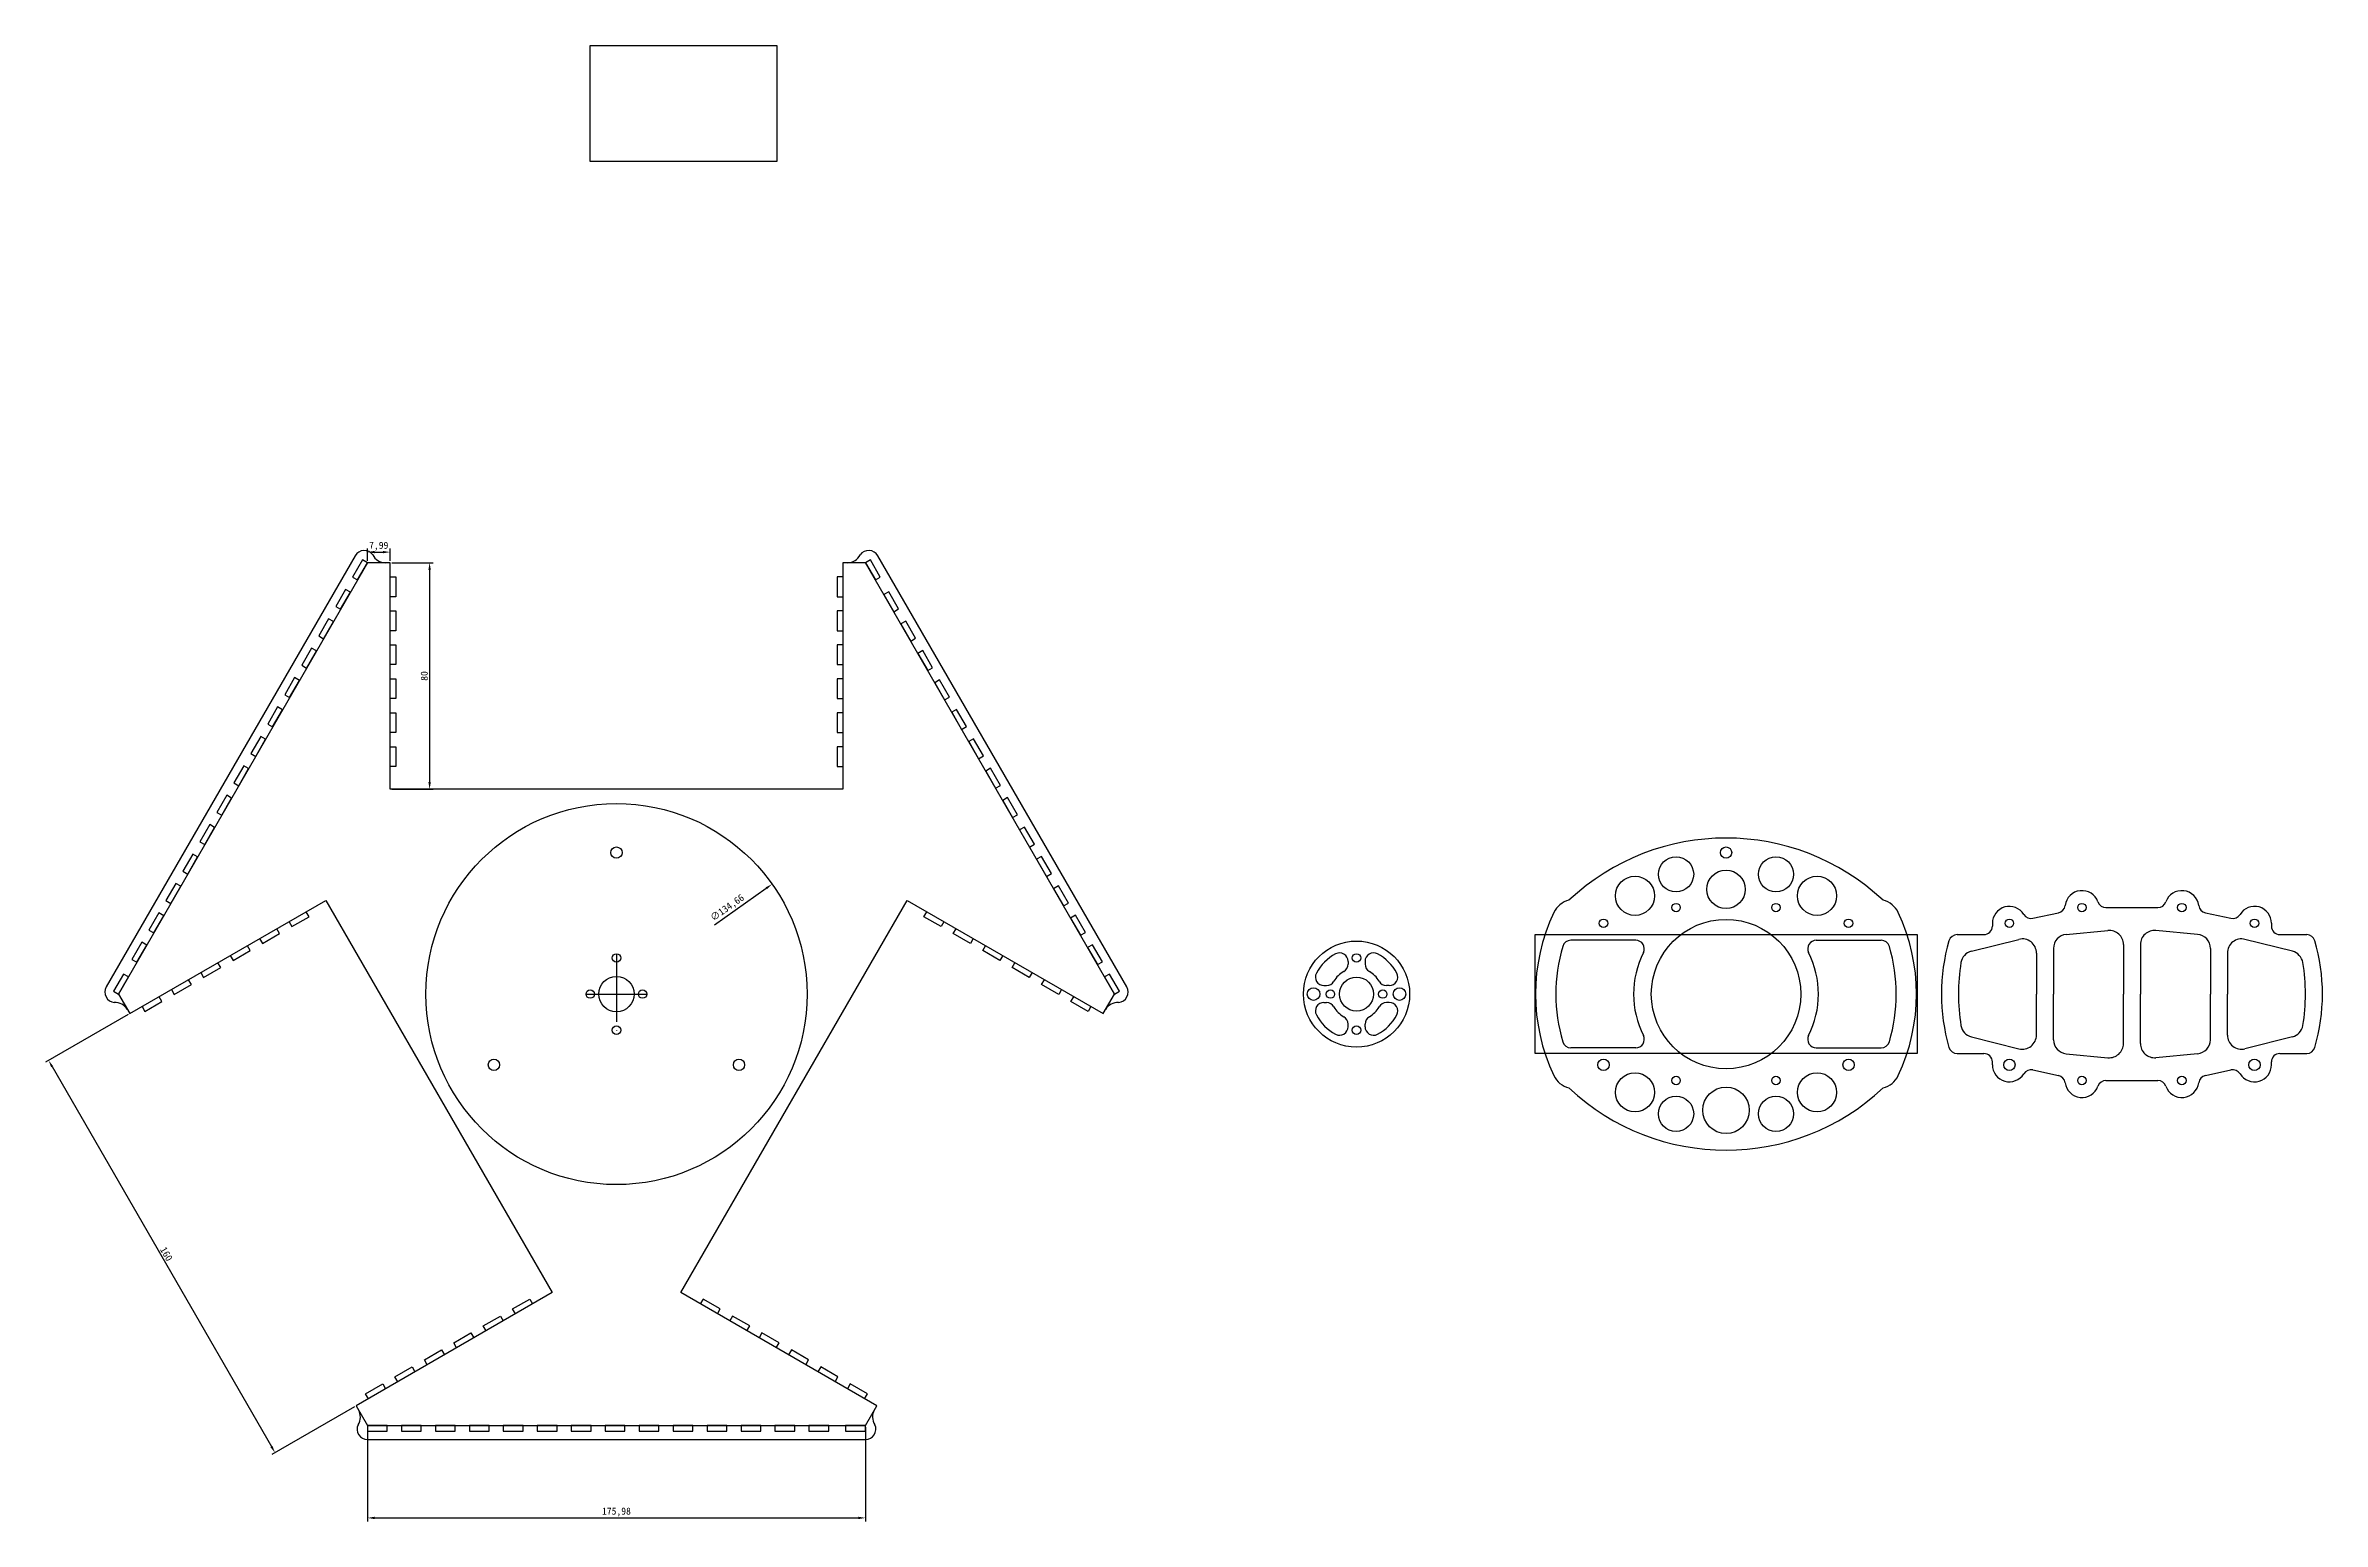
# Model space of a CAD drawing. Header units: millimetres. Extents: x 38 to 1497, y 26 to 1071.
# Drawn here: x 692 to 1497, y 549 to 1071 of the extents above; entities that cross this region are included whole.
import ezdxf

# ---------------------------------------------------------------- set-up
doc = ezdxf.new("R2010")
doc.units = ezdxf.units.MM
doc.linetypes.add('ACAD_ISO04W100', pattern=[30, 24, -3, 0, -3])
doc.layers.add('base_line', color=7, linetype='Continuous')
doc.layers.add('DIM', color=251, linetype='Continuous')
doc.layers.add('tooth', color=20, linetype='Continuous', plot=False)
doc.layers.add('xline', color=8, linetype='ACAD_ISO04W100', plot=False)
doc.styles.get("Standard").update_dxf_attribs({"font": ''})
doc.styles.get('Standard').set_extended_font_data('SimSun')
doc.dimstyles.new('ISO-25', dxfattribs={"dimtxt": 2.5, "dimasz": 2.5, "dimexe": 1.25, "dimexo": 0.625, "dimtad": 1, "dimtxsty": 'Standard', "dimcen": 2.5, "dimadec": 0, "dimazin": 0, "dimtfac": 1, "dimtmove": 0, "dimatfit": 3, "dimfxl": 1, "dimarcsym": 0})

# ---------------------------------------------------------------- blocks, each defined once
blk = doc.blocks.new('*D1')
at = {"layer": 'Defpoints', "color": 0, "transparency": 16777216}
for p in [(721.86, 728.46), (801.86, 589.89), (773.19, 573.33)]:
    blk.add_point(p, dxfattribs=at)
at = {"layer": 'DIM', "color": 0, "lineweight": -2, "transparency": 16777216}
for p, q in [((721.32, 728.14), (692.1, 711.27)), ((694.44, 709.73), (771.94, 575.5)), ((801.32, 589.58), (772.1, 572.71))]:
    blk.add_line(p, q, dxfattribs=at)
at = {"layer": 'DIM', "color": 0, "transparency": 16777216}
for points in [[(694.8, 709.94), (694.07, 709.53), (693.19, 711.9)], [(772.3, 575.71), (771.57, 575.29), (773.19, 573.33)]]:
    blk.add_solid(points, dxfattribs=at)
at = {"layer": 'DIM', "color": 0, "transparency": 16777216, "insert": (734.81, 643.55), "char_height": 2.5, "attachment_point": 5, "rotation": 300}
blk.add_mtext('160', dxfattribs=at)
blk = doc.blocks.new('*D9')
at = {"layer": 'Defpoints', "color": 0, "transparency": 16777216}
for p in [(948.84, 774.21), (838.84, 696.53)]:
    blk.add_point(p, dxfattribs=at)
at = {"layer": 'DIM', "color": 0, "lineweight": -2, "transparency": 16777216}
blk.add_line((928.51, 759.85), (946.8, 772.77), dxfattribs=at)
at = {"layer": 'DIM', "color": 0, "transparency": 16777216}
blk.add_solid([(946.56, 773.11), (947.04, 772.43), (948.84, 774.21)], dxfattribs=at)
at = {"layer": 'DIM', "color": 0, "transparency": 16777216, "insert": (933.12, 765.72), "char_height": 2.5, "attachment_point": 5, "rotation": 35.2298}
blk.add_mtext('∅134,66', dxfattribs=at)
blk = doc.blocks.new('*D11')
at = {"layer": 'Defpoints', "color": 0, "transparency": 16777216}
for p in [(805.86, 582.97), (981.83, 582.97), (981.83, 550.28)]:
    blk.add_point(p, dxfattribs=at)
at = {"layer": 'DIM', "color": 0, "lineweight": -2, "transparency": 16777216}
for p, q in [((805.86, 582.35), (805.86, 549.03)), ((981.83, 582.35), (981.83, 549.03)), ((808.36, 550.28), (979.33, 550.28))]:
    blk.add_line(p, q, dxfattribs=at)
at = {"layer": 'DIM', "color": 0, "transparency": 16777216}
for points in [[(808.36, 550.7), (808.36, 549.87), (805.86, 550.28)], [(979.33, 550.7), (979.33, 549.87), (981.83, 550.28)]]:
    blk.add_solid(points, dxfattribs=at)
at = {"layer": 'DIM', "color": 0, "transparency": 16777216, "insert": (893.84, 552.37), "char_height": 2.5, "attachment_point": 5}
blk.add_mtext('175,98', dxfattribs=at)
blk = doc.blocks.new('*D14')
at = {"layer": 'Defpoints', "color": 0, "transparency": 16777216}
for p in [(813.84, 887.77), (813.84, 807.77), (827.82, 807.77)]:
    blk.add_point(p, dxfattribs=at)
at = {"layer": 'DIM', "color": 0, "lineweight": -2, "transparency": 16777216}
for p, q in [((814.47, 887.77), (829.07, 887.77)), ((827.82, 885.27), (827.82, 810.27)), ((814.47, 807.77), (829.07, 807.77))]:
    blk.add_line(p, q, dxfattribs=at)
at = {"layer": 'DIM', "color": 0, "transparency": 16777216}
for points in [[(827.4, 885.27), (828.24, 885.27), (827.82, 887.77)], [(827.4, 810.27), (828.24, 810.27), (827.82, 807.77)]]:
    blk.add_solid(points, dxfattribs=at)
at = {"layer": 'DIM', "color": 0, "transparency": 16777216, "insert": (825.94, 847.77), "char_height": 2.5, "attachment_point": 5, "rotation": 90}
blk.add_mtext('80', dxfattribs=at)
blk = doc.blocks.new('*D15')
at = {"layer": 'Defpoints', "color": 0, "transparency": 16777216}
for p in [(805.86, 887.77), (813.84, 891.54), (813.84, 887.77)]:
    blk.add_point(p, dxfattribs=at)
at = {"layer": 'DIM', "color": 0, "lineweight": -2, "transparency": 16777216}
for p, q in [((805.86, 888.4), (805.86, 892.79)), ((808.36, 891.54), (811.34, 891.54)), ((813.84, 888.4), (813.84, 892.79))]:
    blk.add_line(p, q, dxfattribs=at)
at = {"layer": 'DIM', "color": 0, "transparency": 16777216}
for points in [[(808.36, 891.95), (808.36, 891.12), (805.86, 891.54)], [(811.34, 891.95), (811.34, 891.12), (813.84, 891.54)]]:
    blk.add_solid(points, dxfattribs=at)
at = {"layer": 'DIM', "color": 0, "transparency": 16777216, "insert": (809.85, 893.62), "char_height": 2.5, "attachment_point": 5}
blk.add_mtext('7,99', dxfattribs=at)

msp = doc.modelspace()

# ---------------------------------------------------------------- linework, layer by layer
at = {"layer": 'base_line'}
for p, q in [((1420.181, 765.919), (1438.521, 765.919)), ((1367.588, 756.374), (1377.05, 756.374)), ((1380.05, 760.374), (1380.05, 759.374)), ((1394.343, 762.167), (1403.402, 764.126)), ((1406.16, 756.465), (1420.885, 757.843)), ((1452.542, 756.465), (1437.816, 757.843)), ((1455.299, 764.126), (1464.358, 762.167)), ((1478.652, 760.374), (1478.652, 759.374)), ((1481.652, 756.374), (1491.113, 756.374)), ((1254.056, 754.374), (1231.091, 754.374)), ((1317.794, 754.374), (1340.759, 754.374)), ((1372.656, 750.505), (1389.409, 754.707)), ((1395.625, 749.858), (1395.625, 735.374)), ((1401.625, 751.487), (1401.625, 735.374)), ((1426.351, 752.864), (1426.351, 735.374)), ((1432.351, 752.864), (1432.351, 735.374)), ((1457.076, 751.487), (1457.076, 735.374)), ((1463.076, 749.858), (1463.076, 735.374)), ((1486.045, 750.505), (1469.293, 754.707)), ((1152.366, 746.918), (1152.366, 745.978)), ((1158.366, 746.918), (1158.366, 745.978)), ((1143.822, 738.374), (1144.762, 738.374)), ((1143.822, 732.374), (1144.762, 732.374)), ((1166.911, 738.374), (1165.971, 738.374)), ((1166.911, 732.374), (1165.971, 732.374)), ((1395.625, 720.89), (1395.625, 735.374)), ((1401.625, 719.26), (1401.625, 735.374)), ((1426.351, 717.883), (1426.351, 735.374)), ((1432.351, 717.883), (1432.351, 735.374)), ((1457.076, 719.26), (1457.076, 735.374)), ((1463.076, 720.89), (1463.076, 735.374)), ((1152.366, 723.829), (1152.366, 724.769)), ((1158.366, 723.829), (1158.366, 724.769)), ((1254.056, 716.374), (1231.091, 716.374)), ((1317.794, 716.374), (1340.759, 716.374)), ((1372.656, 720.242), (1389.409, 716.04)), ((1486.045, 720.242), (1469.293, 716.04)), ((1367.588, 714.374), (1377.05, 714.374)), ((1380.05, 710.374), (1380.05, 711.374)), ((1394.343, 708.581), (1403.402, 706.622)), ((1406.16, 714.282), (1420.885, 712.905)), ((1452.542, 714.282), (1437.816, 712.905)), ((1455.299, 706.622), (1464.358, 708.581)), ((1478.652, 710.374), (1478.652, 711.374)), ((1481.652, 714.374), (1491.113, 714.374)), ((1420.181, 704.829), (1438.521, 704.829))]:
    msp.add_line(p, q, dxfattribs=at)
for points in [[(805.857, 582.974), (981.833, 582.974), (985.827, 589.892), (916.545, 629.892), (996.545, 768.456), (1065.827, 728.456), (1069.821, 735.374), (981.833, 887.774), (973.845, 887.774), (973.845, 807.774), (813.845, 807.774), (813.845, 887.774), (805.857, 887.774), (717.868, 735.374), (721.862, 728.456), (791.145, 768.456), (871.145, 629.892), (801.862, 589.892)], [(1069.821, 735.374), (1071.553, 736.374), (1068.053, 742.436), (1066.321, 741.436)]]:
    msp.add_lwpolyline(points, close=True, dxfattribs=at)
for centre, radius in [((893.845, 785.374), 2), ((1268.27, 777.69), 6.228), ((1285.925, 785.374), 2), ((1303.58, 777.69), 6.228), ((1253.765, 770.1), 6.927), ((1285.925, 772.375), 6.795), ((1318.085, 770.1), 6.927), ((1268.27, 765.919), 1.5), ((1303.58, 765.919), 1.5), ((1411.696, 765.919), 1.5), ((1447.006, 765.919), 1.5), ((1242.624, 760.374), 1.5), ((1285.925, 735.374), 26.4), ((1329.226, 760.374), 1.5), ((1386.05, 760.374), 1.5), ((1472.652, 760.374), 1.5), ((893.845, 748.124), 1.5), ((1155.366, 735.374), 18.75), ((1155.366, 748.124), 1.5), ((893.845, 735.374), 6.25), ((1155.366, 735.374), 6), ((884.595, 735.374), 1.5), ((903.095, 735.374), 1.5), ((1140.173, 735.374), 2.216), ((1146.116, 735.374), 1.5), ((1164.616, 735.374), 1.5), ((1170.559, 735.374), 2.216), ((893.845, 722.624), 1.5), ((1155.366, 722.624), 1.5), ((850.543, 710.374), 2), ((937.146, 710.374), 2), ((1242.624, 710.374), 2), ((1329.226, 710.374), 2), ((1386.05, 710.374), 2), ((1472.652, 710.374), 2), ((1253.765, 700.648), 6.927), ((1268.27, 704.829), 1.5), ((1285.925, 694.319), 8.21), ((1303.58, 704.829), 1.5), ((1318.085, 700.648), 6.927), ((1411.696, 704.829), 1.5), ((1411.696, 704.829), 1.5), ((1447.006, 704.829), 1.5), ((1447.006, 704.829), 1.5), ((1268.27, 693.058), 6.228), ((1303.58, 693.058), 6.228)]:
    msp.add_circle(centre, radius, dxfattribs=at)
for centre, radius, start, end in [((1285.925, 709.407), 81.086, 46.818321, 133.181679), ((1232.295, 760.752), 8, 103.427208, 154.675781), ((1339.555, 760.752), 8, 25.324219, 76.572792), ((1386.05, 760.374), 6, 31.671392, 180), ((1402.768, 767.058), 3, 282.200171, 352.72895), ((1411.696, 765.919), 6, 19.471221, 172.72895), ((1420.181, 768.919), 3, 199.471221, 270), ((1438.521, 768.919), 3, 270, 340.528779), ((1447.006, 765.919), 6, 7.27105, 160.528779), ((1455.933, 767.058), 3, 187.27105, 257.799829), ((1472.652, 760.374), 6, 0, 148.328608), ((1285.925, 735.374), 67.332, 154.675781, 205.324219), ((1285.925, 735.374), 67.332, 334.675781, 25.324219), ((1367.588, 753.374), 3, 90, 163.751826), ((1377.05, 759.374), 3, 270, 0), ((1393.709, 765.099), 3, 211.671392, 282.200171), ((1406.625, 751.487), 5, 95.342768, 180), ((1421.351, 752.864), 5, 0, 95.342768), ((1437.351, 752.864), 5, 84.657232, 180), ((1452.076, 751.487), 5, 0, 84.657232), ((1464.992, 765.099), 3, 257.799829, 328.328608), ((1481.652, 759.374), 3, 180, 270), ((1491.113, 753.374), 3, 16.248174, 90), ((1155.366, 735.374), 16.01, 117.462431, 152.537569), ((1149.366, 746.918), 3, 0, 117.462431), ((1161.366, 746.918), 3, 62.537569, 180), ((1155.366, 735.374), 16.01, 27.462431, 62.537569), ((1285.925, 735.374), 60.121, 163.733259, 196.266741), ((1231.091, 751.374), 3, 90, 163.733259), ((1285.925, 735.374), 32.66, 153.340587, 206.659413), ((1254.056, 751.374), 3, 333.340587, 90), ((1317.794, 751.374), 3, 90, 206.659413), ((1285.925, 735.374), 32.66, 333.340587, 26.659413), ((1340.759, 751.374), 3, 16.266741, 90), ((1285.925, 735.374), 60.121, 343.733259, 16.266741), ((1429.351, 735.374), 67.332, 163.751826, 196.248174), ((1373.873, 745.655), 5, 104.081454, 170.505651), ((1390.625, 749.858), 5, 0, 104.081454), ((1468.076, 749.858), 5, 75.918546, 180), ((1484.829, 745.655), 5, 9.494349, 75.918546), ((1429.351, 735.374), 67.332, 343.751826, 16.248174), ((1143.822, 741.374), 3, 152.537569, 270), ((1155.366, 735.374), 9.184, 119.500849, 150.499151), ((1149.366, 745.978), 3, 299.500849, 0), ((1161.366, 745.978), 3, 180, 240.499151), ((1155.366, 735.374), 9.184, 29.500849, 60.499151), ((1166.911, 741.374), 3, 270, 27.462431), ((1435.351, 735.374), 67.332, 170.505651, 180), ((1423.351, 735.374), 67.332, 0, 9.494349), ((1070.986, 727.392), 5, 86.3878, 150), ((1070.951, 736.049), 3.684, 275.446951, 29.699147), ((1143.822, 729.374), 3, 90, 207.462431), ((1144.762, 741.374), 3, 270, 330.499151), ((1144.762, 729.374), 3, 29.500849, 90), ((1165.971, 741.374), 3, 209.500849, 270), ((1165.971, 729.374), 3, 90, 150.499151), ((1166.911, 729.374), 3, 332.537569, 90), ((1435.351, 735.374), 67.332, 180, 189.494349), ((1423.351, 735.374), 67.332, 350.505651, 0), ((1155.366, 735.374), 16.01, 207.462431, 242.537569), ((1155.366, 735.374), 9.184, 209.500849, 240.499151), ((1149.366, 724.769), 3, 0, 60.499151), ((1161.366, 724.769), 3, 119.500849, 180), ((1155.366, 735.374), 9.184, 299.500849, 330.499151), ((1155.366, 735.374), 16.01, 297.462431, 332.537569), ((1373.873, 725.092), 5, 189.494349, 255.918546), ((1484.829, 725.092), 5, 284.081454, 350.505651), ((1149.366, 723.829), 3, 242.537569, 0), ((1161.366, 723.829), 3, 180, 297.462431), ((1231.091, 719.374), 3, 196.266741, 270), ((1254.056, 719.374), 3, 270, 26.659413), ((1317.794, 719.374), 3, 153.340587, 270), ((1340.759, 719.374), 3, 270, 343.733259), ((1367.588, 717.374), 3, 196.248174, 270), ((1390.625, 720.89), 5, 255.918546, 0), ((1406.625, 719.26), 5, 180, 264.657232), ((1421.351, 717.883), 5, 264.657232, 0), ((1437.351, 717.883), 5, 180, 275.342768), ((1452.076, 719.26), 5, 275.342768, 0), ((1468.076, 720.89), 5, 180, 284.081454), ((1491.113, 717.374), 3, 270, 343.751826), ((1377.05, 711.374), 3, 0, 90), ((1386.05, 710.374), 6, 180, 328.328608), ((1393.709, 705.648), 3, 77.799829, 148.328608), ((1464.992, 705.648), 3, 31.671392, 102.200171), ((1472.652, 710.374), 6, 211.671392, 0), ((1481.652, 711.374), 3, 90, 180), ((1232.295, 709.995), 8, 205.324219, 256.572792), ((1285.925, 761.34), 81.086, 226.818321, 313.181679), ((1339.555, 709.995), 8, 283.427208, 334.675781), ((1402.768, 703.69), 3, 7.27105, 77.799829), ((1411.696, 704.829), 6, 187.27105, 340.528779), ((1420.181, 701.829), 3, 90, 160.528779), ((1438.521, 701.829), 3, 19.471221, 90), ((1447.006, 704.829), 6, 199.471221, 352.72895), ((1455.933, 703.69), 3, 102.200171, 172.72895)]:
    msp.add_arc(centre, radius, start, end, dxfattribs=at)
at = {"layer": 'DIM'}
for points in [[(884.567, 1070.523), (950.567, 1070.523), (950.567, 1029.523), (884.567, 1029.523)], [(1218.425, 756.374), (1353.425, 756.374), (1353.425, 714.374), (1218.425, 714.374)]]:
    msp.add_lwpolyline(points, close=True, dxfattribs=at)
msp.add_circle((893.845, 735.374), 67.332, dxfattribs=at)
at = {"layer": 'tooth'}
for p, q in [((801.526, 890.274), (713.538, 737.874)), ((1074.151, 737.874), (986.163, 890.274)), ((813.845, 882.774), (815.845, 882.774)), ((815.845, 882.774), (815.845, 875.774)), ((973.845, 882.774), (971.845, 882.774)), ((971.845, 882.774), (971.845, 875.774)), ((815.845, 875.774), (813.845, 875.774)), ((813.845, 870.774), (815.845, 870.774)), ((815.845, 870.774), (815.845, 863.774)), ((971.845, 875.774), (973.845, 875.774)), ((973.845, 870.774), (971.845, 870.774)), ((971.845, 870.774), (971.845, 863.774)), ((815.845, 863.774), (813.845, 863.774)), ((971.845, 863.774), (973.845, 863.774)), ((813.845, 858.774), (815.845, 858.774)), ((815.845, 858.774), (815.845, 851.774)), ((973.845, 858.774), (971.845, 858.774)), ((971.845, 858.774), (971.845, 851.774)), ((815.845, 851.774), (813.845, 851.774)), ((813.845, 846.774), (815.845, 846.774)), ((815.845, 846.774), (815.845, 839.774)), ((971.845, 851.774), (973.845, 851.774)), ((973.845, 846.774), (971.845, 846.774)), ((971.845, 846.774), (971.845, 839.774)), ((815.845, 839.774), (813.845, 839.774)), ((971.845, 839.774), (973.845, 839.774)), ((813.845, 834.774), (815.845, 834.774)), ((815.845, 834.774), (815.845, 827.774)), ((973.845, 834.774), (971.845, 834.774)), ((971.845, 834.774), (971.845, 827.774)), ((815.845, 827.774), (813.845, 827.774)), ((813.845, 822.774), (815.845, 822.774)), ((815.845, 822.774), (815.845, 815.774)), ((971.845, 827.774), (973.845, 827.774)), ((973.845, 822.774), (971.845, 822.774)), ((971.845, 822.774), (971.845, 815.774)), ((815.845, 815.774), (813.845, 815.774)), ((971.845, 815.774), (973.845, 815.774)), ((785.216, 762.724), (784.216, 764.456)), ((1002.473, 762.724), (1003.473, 764.456)), ((768.762, 753.224), (774.824, 756.724)), ((774.824, 756.724), (773.824, 758.456)), ((778.154, 760.956), (779.154, 759.224)), ((779.154, 759.224), (785.216, 762.724)), ((1008.535, 759.224), (1002.473, 762.724)), ((1009.535, 760.956), (1008.535, 759.224)), ((1012.865, 756.724), (1013.865, 758.456)), ((1018.928, 753.224), (1012.865, 756.724)), ((757.37, 748.956), (758.37, 747.224)), ((758.37, 747.224), (764.432, 750.724)), ((764.432, 750.724), (763.432, 752.456)), ((767.762, 754.956), (768.762, 753.224)), ((1019.928, 754.956), (1018.928, 753.224)), ((1023.258, 750.724), (1024.258, 752.456)), ((1029.32, 747.224), (1023.258, 750.724)), ((1030.32, 748.956), (1029.32, 747.224)), ((743.647, 738.724), (742.647, 740.456)), ((746.977, 742.956), (747.977, 741.224)), ((747.977, 741.224), (754.039, 744.724)), ((754.039, 744.724), (753.039, 746.456)), ((1033.65, 744.724), (1034.65, 746.456)), ((1039.712, 741.224), (1033.65, 744.724)), ((1040.712, 742.956), (1039.712, 741.224)), ((1044.042, 738.724), (1045.042, 740.456)), ((727.193, 729.224), (733.255, 732.724)), ((733.255, 732.724), (732.255, 734.456)), ((736.585, 736.956), (737.585, 735.224)), ((737.585, 735.224), (743.647, 738.724)), ((1050.105, 735.224), (1044.042, 738.724)), ((1051.105, 736.956), (1050.105, 735.224)), ((1054.435, 732.724), (1055.435, 734.456)), ((1060.497, 729.224), (1054.435, 732.724)), ((726.193, 730.956), (727.193, 729.224)), ((1061.497, 730.956), (1060.497, 729.224)), ((857.154, 624.124), (863.216, 627.624)), ((863.216, 627.624), (864.216, 625.892)), ((924.473, 627.624), (923.473, 625.892)), ((930.535, 624.124), (924.473, 627.624)), ((846.762, 618.124), (852.824, 621.624)), ((852.824, 621.624), (853.824, 619.892)), ((858.154, 622.392), (857.154, 624.124)), ((929.535, 622.392), (930.535, 624.124)), ((934.865, 621.624), (933.865, 619.892)), ((940.928, 618.124), (934.865, 621.624)), ((836.37, 612.124), (842.432, 615.624)), ((837.37, 610.392), (836.37, 612.124)), ((842.432, 615.624), (843.432, 613.892)), ((847.762, 616.392), (846.762, 618.124)), ((939.928, 616.392), (940.928, 618.124)), ((945.258, 615.624), (944.258, 613.892)), ((951.32, 612.124), (945.258, 615.624)), ((950.32, 610.392), (951.32, 612.124)), ((815.585, 600.124), (821.647, 603.624)), ((821.647, 603.624), (822.647, 601.892)), ((825.977, 606.124), (832.039, 609.624)), ((826.977, 604.392), (825.977, 606.124)), ((832.039, 609.624), (833.039, 607.892)), ((955.65, 609.624), (954.65, 607.892)), ((961.712, 606.124), (955.65, 609.624)), ((960.712, 604.392), (961.712, 606.124)), ((966.042, 603.624), (965.042, 601.892)), ((972.105, 600.124), (966.042, 603.624)), ((805.193, 594.124), (811.255, 597.624)), ((811.255, 597.624), (812.255, 595.892)), ((816.585, 598.392), (815.585, 600.124)), ((971.105, 598.392), (972.105, 600.124)), ((976.435, 597.624), (975.435, 595.892)), ((982.497, 594.124), (976.435, 597.624)), ((806.193, 592.392), (805.193, 594.124)), ((981.497, 592.392), (982.497, 594.124)), ((805.857, 577.974), (981.833, 577.974))]:
    msp.add_line(p, q, dxfattribs=at)
for points in [[(805.857, 887.774), (804.125, 888.774), (800.625, 882.712), (802.357, 881.712)], [(987.065, 882.712), (983.565, 888.774), (981.833, 887.774), (985.333, 881.712)], [(799.857, 877.381), (798.125, 878.381), (794.625, 872.319), (796.357, 871.319)], [(991.821, 870.474), (993.553, 871.474), (990.053, 877.536), (988.321, 876.536)], [(793.857, 866.989), (792.125, 867.989), (788.625, 861.927), (790.357, 860.927)], [(999.553, 861.081), (996.053, 867.144), (994.321, 866.144), (997.821, 860.081)], [(786.125, 857.597), (782.625, 851.535), (784.357, 850.535), (787.857, 856.597)], [(1003.821, 849.689), (1005.553, 850.689), (1002.053, 856.751), (1000.321, 855.751)], [(781.857, 846.205), (780.125, 847.205), (776.625, 841.142), (778.357, 840.142)], [(1009.821, 839.297), (1011.553, 840.297), (1008.053, 846.359), (1006.321, 845.359)], [(775.857, 835.812), (774.125, 836.812), (770.625, 830.75), (772.357, 829.75)], [(1017.553, 829.905), (1014.053, 835.967), (1012.321, 834.967), (1015.821, 828.905)], [(768.125, 826.42), (764.625, 820.358), (766.357, 819.358), (769.857, 825.42)], [(1021.821, 818.512), (1023.553, 819.512), (1020.053, 825.574), (1018.321, 824.574)], [(763.857, 815.028), (762.125, 816.028), (758.625, 809.965), (760.357, 808.965)], [(1027.821, 808.12), (1029.553, 809.12), (1026.053, 815.182), (1024.321, 814.182)], [(757.857, 804.635), (756.125, 805.635), (752.625, 799.573), (754.357, 798.573)], [(1035.553, 798.728), (1032.053, 804.79), (1030.321, 803.79), (1033.821, 797.728)], [(750.125, 795.243), (746.625, 789.181), (748.357, 788.181), (751.857, 794.243)], [(1039.821, 787.335), (1041.553, 788.335), (1038.053, 794.397), (1036.321, 793.397)], [(745.857, 783.851), (744.125, 784.851), (740.625, 778.789), (742.357, 777.789)], [(1045.821, 776.943), (1047.553, 777.943), (1044.053, 784.005), (1042.321, 783.005)], [(739.857, 773.458), (738.125, 774.458), (734.625, 768.396), (736.357, 767.396)], [(1053.553, 767.551), (1050.053, 773.613), (1048.321, 772.613), (1051.821, 766.551)], [(732.125, 764.066), (728.625, 758.004), (730.357, 757.004), (733.857, 763.066)], [(1057.821, 756.158), (1059.553, 757.158), (1056.053, 763.221), (1054.321, 762.221)], [(727.857, 752.674), (726.125, 753.674), (722.625, 747.612), (724.357, 746.612)], [(1063.821, 745.766), (1065.553, 746.766), (1062.053, 752.828), (1060.321, 751.828)], [(719.636, 742.436), (716.136, 736.374), (717.868, 735.374), (721.368, 741.436)], [(805.857, 582.974), (805.857, 580.974), (812.857, 580.974), (812.857, 582.974)], [(817.857, 582.974), (817.857, 580.974), (824.857, 580.974), (824.857, 582.974)], [(829.857, 582.974), (829.857, 580.974), (836.857, 580.974), (836.857, 582.974)], [(841.857, 580.974), (848.857, 580.974), (848.857, 582.974), (841.857, 582.974)], [(853.857, 582.974), (853.857, 580.974), (860.857, 580.974), (860.857, 582.974)], [(865.857, 582.974), (865.857, 580.974), (872.857, 580.974), (872.857, 582.974)], [(877.857, 580.974), (884.857, 580.974), (884.857, 582.974), (877.857, 582.974)], [(889.857, 582.974), (889.857, 580.974), (896.857, 580.974), (896.857, 582.974)], [(901.857, 582.974), (901.857, 580.974), (908.857, 580.974), (908.857, 582.974)], [(913.857, 580.974), (920.857, 580.974), (920.857, 582.974), (913.857, 582.974)], [(925.857, 582.974), (925.857, 580.974), (932.857, 580.974), (932.857, 582.974)], [(937.857, 582.974), (937.857, 580.974), (944.857, 580.974), (944.857, 582.974)], [(949.857, 580.974), (956.857, 580.974), (956.857, 582.974), (949.857, 582.974)], [(961.857, 582.974), (961.857, 580.974), (968.857, 580.974), (968.857, 582.974)], [(974.833, 580.974), (981.833, 580.974), (981.833, 582.974), (974.833, 582.974)]]:
    msp.add_lwpolyline(points, close=True, dxfattribs=at)
for centre, radius, start, end in [((804.707, 888.415), 3.684, 35.446951, 149.699147), ((812.187, 892.774), 5, 206.3878, 270), ((975.503, 892.774), 5, 270, 333.6122), ((982.983, 888.415), 3.684, 30.300853, 144.553049), ((716.738, 736.049), 3.684, 150.300853, 264.553049), ((716.703, 727.392), 5, 30, 93.6122), ((798.361, 585.956), 5, 326.3878, 30), ((989.328, 585.956), 5, 150, 213.6122), ((805.876, 581.657), 3.684, 155.446951, 269.699147), ((981.814, 581.657), 3.684, 270.300853, 24.553049)]:
    msp.add_arc(centre, radius, start, end, dxfattribs=at)
at = {"layer": 'xline'}
for p, q in [((893.845, 749.624), (893.845, 721.124)), ((883.095, 735.374), (904.595, 735.374))]:
    msp.add_line(p, q, dxfattribs=at)

# ---------------------------------------------------------------- dimensions: what is measured, and where the dimension line sits
at = {"layer": 'DIM'}
for base, p1, p2, picture, middle in [((813.845, 891.535), (805.857, 887.774), (813.845, 887.774), '*D15', (809.851, 893.619)), ((981.833, 550.282), (805.857, 582.974), (981.833, 582.974), '*D11', (893.845, 552.365))]:
    dim = msp.add_linear_dim(base=base, p1=p1, p2=p2, dimstyle='ISO-25', dxfattribs=at)
    dim.commit()
    dim.dimension.update_dxf_attribs({"geometry": picture, "text_midpoint": middle})
dim = msp.add_linear_dim(base=(827.82, 807.774), p1=(813.845, 887.774), p2=(813.845, 807.774), angle=90, dimstyle='ISO-25', dxfattribs=at)
dim.commit()
dim.dimension.update_dxf_attribs({"geometry": '*D14', "text_midpoint": (825.945, 847.774)})
dim = msp.add_diameter_dim_2p(p1=(838.845, 696.533), p2=(948.845, 774.215), dimstyle='ISO-25', dxfattribs=at)
dim.commit()
dim.dimension.update_dxf_attribs({"geometry": '*D9', "text_midpoint": (934.352, 763.98), "dimtype": 163})
dim = msp.add_aligned_dim(p1=(721.862, 728.456), p2=(801.862, 589.892), distance=-33.114, dimstyle='ISO-25', dxfattribs=at)
dim.commit()
dim.dimension.update_dxf_attribs({"geometry": '*D1', "text_midpoint": (734.809, 643.554)})

doc.saveas('drawing.dxf')
